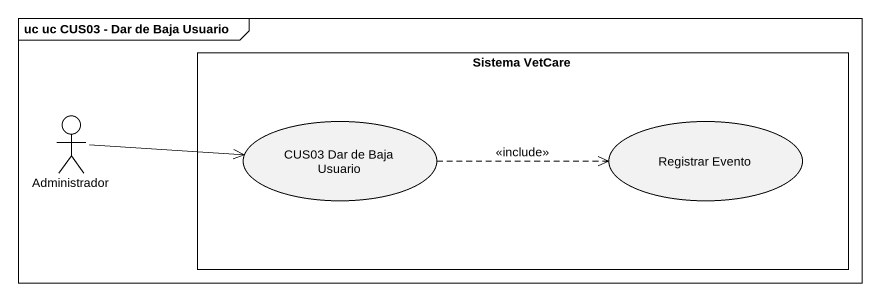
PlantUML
@startuml
mainframe uc uc CUS03 - Dar de Baja Usuario
rectangle "Sistema VetCare" as Sistema_VetCare {
  usecase "CUS03 Dar de Baja Usuario" as CUS03_Dar_de_Baja_Usuario
  usecase "Registrar Evento" as Registrar_Evento
}
actor Administrador
Administrador -right-> CUS03_Dar_de_Baja_Usuario
CUS03_Dar_de_Baja_Usuario .right.> Registrar_Evento : <<include>>
@enduml
